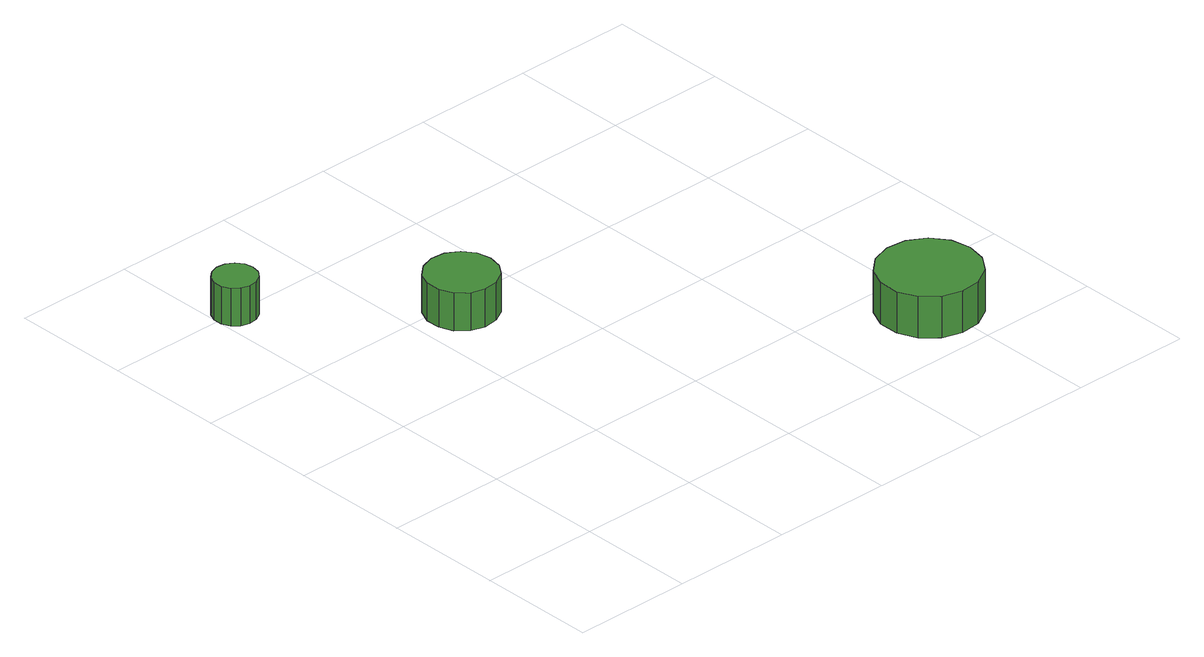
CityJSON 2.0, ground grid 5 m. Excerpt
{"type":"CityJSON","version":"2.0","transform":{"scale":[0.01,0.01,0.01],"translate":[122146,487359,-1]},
"CityObjects":{
"tree1":{"type":"SolitaryVegetationObject","attributes":{"function":"something"},"geometry":[{"type":"MultiSurface","lod":"1","boundaries":[[[0,1,2,3,4,5,6,7,8,9,10,11,12,13,14]],[[15,16,17,18,19,20,21,22,23,24,25,26,27,28,29]],[[0,29,28,1]],[[1,28,27,2]],[[2,27,26,3]],[[3,26,25,4]],[[4,25,24,5]],[[5,24,23,6]],[[6,23,22,7]],[[7,22,21,8]],[[8,21,20,9]],[[9,20,19,10]],[[10,19,18,11]],[[11,18,17,12]],[[12,17,16,13]],[[13,16,15,14]],[[14,15,29,0]]]}]},
"tree2":{"type":"SolitaryVegetationObject","attributes":{"function":"something"},"geometry":[{"type":"MultiSurface","lod":"1","boundaries":[[[30,31,32,33,34,35,36,37,38,39,40,41,42,43,44]],[[45,46,47,48,49,50,51,52,53,54,55,56,57,58,59]],[[30,59,58,31]],[[31,58,57,32]],[[32,57,56,33]],[[33,56,55,34]],[[34,55,54,35]],[[35,54,53,36]],[[36,53,52,37]],[[37,52,51,38]],[[38,51,50,39]],[[39,50,49,40]],[[40,49,48,41]],[[41,48,47,42]],[[42,47,46,43]],[[43,46,45,44]],[[44,45,59,30]]]}]},
"tree3":{"type":"SolitaryVegetationObject","attributes":{"function":"something"},"geometry":[{"type":"MultiSurface","lod":"1","boundaries":[[[60,61,62,63,64,65,66,67,68,69,70,71,72,73,74]],[[75,76,77,78,79,80,81,82,83,84,85,86,87,88,89]],[[60,89,88,61]],[[61,88,87,62]],[[62,87,86,63]],[[63,86,85,64]],[[64,85,84,65]],[[65,84,83,66]],[[66,83,82,67]],[[67,82,81,68]],[[68,81,80,69]],[[69,80,79,70]],[[70,79,78,71]],[[71,78,77,72]],[[72,77,76,73]],[[73,76,75,74]],[[74,75,89,60]]]}]}
},
"vertices":[
[178,1997,240],[171,2033,240],[149,2063,240],[117,2082,240],[80,2086,240],[44,2074,240],[17,2049,240],[1,2015,240],[1,1978,240],[17,1944,240],[44,1919,240],[80,1908,240],[117,1912,240],[149,1930,240],[171,1960,240],[171,1960,77],[149,1930,77],[117,1912,77],[80,1908,77],[44,1919,77],[17,1944,77],[1,1978,77],[1,2015,77],[17,2049,77],[44,2074,77],[80,2086,77],[117,2082,77],[149,2063,77],[171,2033,77],[178,1997,77],
[858,1447,240],[846,1507,240],[810,1556,240],[757,1587,240],[697,1593,240],[639,1574,240],[593,1533,240],[569,1478,240],[569,1417,240],[593,1361,240],[639,1320,240],[697,1302,240],[757,1308,240],[810,1338,240],[846,1388,240],[846,1388,77],[810,1338,77],[757,1308,77],[697,1302,77],[639,1320,77],[593,1361,77],[569,1417,77],[569,1478,77],[593,1533,77],[639,1574,77],[697,1593,77],[757,1587,77],[810,1556,77],[846,1507,77],[858,1447,77],
[2177,282,256],[2160,366,256],[2109,435,256],[2035,478,256],[1949,487,256],[1868,461,256],[1804,403,256],[1769,325,256],[1769,239,256],[1804,160,256],[1868,103,256],[1949,76,256],[2035,85,256],[2109,128,256],[2160,198,256],[2160,198,77],[2109,128,77],[2035,85,77],[1949,76,77],[1868,103,77],[1804,160,77],[1769,239,77],[1769,325,77],[1804,403,77],[1868,461,77],[1949,487,77],[2035,478,77],[2109,435,77],[2160,366,77],[2177,282,77]
]}
